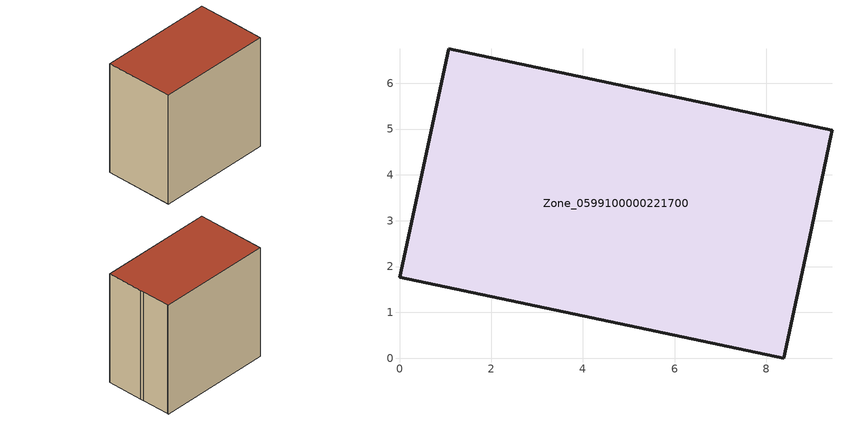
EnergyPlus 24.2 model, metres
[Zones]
Zone_0599100000221700
 floor ground (C_G): 9,2.9 8.95,2.64 8.38,0 0,1.77 1.07,6.75 9.44,4.97 9.42,4.89 z0
 wall outside (C_F): 0,1.77 8.38,0 8.95,2.64 9,2.9 9.42,4.89 9.44,4.97 1.07,6.75 0,1.77 z0:8.45
 roof outside (C_R): 8.95,2.64 9,2.9 9.42,4.89 9.44,4.97 1.07,6.75 0,1.77 8.38,0 z8.45
[BUILDING]
Pand.0599100000221700: North Axis=0; Terrain=City; Loads Convergence Tolerance Value=0.04; Temperature Convergence Tolerance Value=0.4; Solar Distribution=FullExterior; Maximum Number of Warmup Days=25; Minimum Number of Warmup Days=1
[Site:Location]
Rotterdam.The.Hague.AP_ZH_NLD Design_Conditions: Latitude=51.96; Longitude=4.45; Time Zone=1; Elevation=-4.5
[SITE:GROUNDTEMPERATURE:BUILDINGSURFACE]
18, 18, 18, 18, 18, 18, 18, 18, 18, 18, 18, 18
[MATERIAL] Thermal Absorptance=0.9; Solar Absorptance=0.7; Visible Absorptance=0.7
Name | Roughness | Thickness | Conductivity | Density | Specific Heat
G.TI.1975-1991 | MediumSmooth | 0.15 | 0.288461 | 540 | 1210
F.TI.1975-1991 | Rough | 0.3 | 0.230769 | 1920 | 840
R.TI.1975-1991 | MediumRough | 0.2 | 0.153846 | 1500 | 1000
[CONSTRUCTION]
C_G: G.TI.1975-1991
C_F: F.TI.1975-1991
C_R: R.TI.1975-1991
[ZONE]
Zone_0599100000221700: Type=1; Multiplier=1; Ceiling Height=Autocalculate; Volume=Autocalculate; Floor Area=autocalculate; Part of Total Floor Area=Yes
[ZONEINFILTRATION:DESIGNFLOWRATE]
Infil_Zone_0599100000221700: Zone or ZoneList or Space or SpaceList=Zone_0599100000221700; Schedule=AlwaysOn; Design Flow Rate Calculation Method=Flow/Area; Flow Rate per Floor Area=0.003; Constant Term Coefficient=1; Temperature Term Coefficient=0; Velocity Term Coefficient=0; Velocity Squared Term Coefficient=0
[HVACTEMPLATE:ZONE:IDEALLOADSAIRSYSTEM]
Zone_0599100000221700: Maximum Heating Supply Air Temperature=50; Minimum Cooling Supply Air Temperature=13; Maximum Heating Supply Air Humidity Ratio=0.0156; Minimum Cooling Supply Air Humidity Ratio=0.0077; Heating Limit=NoLimit; Cooling Limit=NoLimit; Dehumidification Control Type=ConstantSensibleHeatRatio; Cooling Sensible Heat Ratio=0.7; Dehumidification Setpoint=60; Humidification Control Type=None; Humidification Setpoint=30; Outdoor Air Method=None; Outdoor Air Flow Rate per Person=0.00944; Outdoor Air Flow Rate per Zone Floor Area=0; Outdoor Air Flow Rate per Zone=0; Demand Controlled Ventilation Type=None; Outdoor Air Economizer Type=NoEconomizer; Heat Recovery Type=None; Sensible Heat Recovery Effectiveness=0.7; Latent Heat Recovery Effectiveness=0.65
[ZONECONTROL:THERMOSTAT]
ThermostatControl_Zone_0599100000221700: Zone or ZoneList=Zone_0599100000221700; Control Type Schedule=DualSetpointControlType; Control 1=Thermostat_Zone_0599100000221700; Temperature Difference Between Cutout And Setpoint=0
[THERMOSTATSETPOINT:DUALSETPOINT]
Thermostat_Zone_0599100000221700: Heating Setpoint Temperature Schedule=HeatingSetpoint_Zone_0599100000221700; Cooling Setpoint Temperature Schedule=CoolingSetpoint_Zone_0599100000221700
[SCHEDULE:COMPACT]
HeatingSetpoint_Zone_0599100000221700: Through: 12/31, For: AllDays, Until: 24:00, 21
CoolingSetpoint_Zone_0599100000221700: Through: 12/31, For: AllDays, Until: 24:00, 24
DualSetpointControlType: Through: 12/31, For: AllDays, Until: 24:00, 4
AlwaysOn: Through: 12/31, For: AllDays, Until: 24:00, 1
